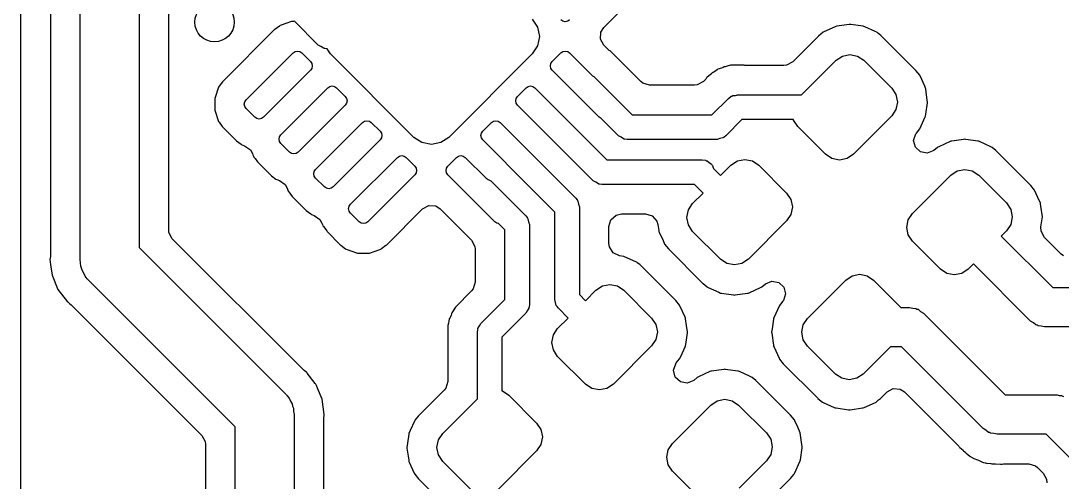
# Model space of a CAD drawing. Extents: x 4.14 to 7.68, y -5.31 to -1.77.
# Drawn here: x 4.7865 to 5.203, y -3.187 to -3.0025 of the extents above; entities that cross this region are included whole.
import ezdxf

# ---------------------------------------------------------------- set-up
doc = ezdxf.new("R2010")
doc.units = 0
doc.header["$MEASUREMENT"] = 0
doc.layers.add('BLACK', color=7, linetype='CONTINUOUS')

msp = doc.modelspace()

# ---------------------------------------------------------------- linework, layer by layer
at = {"layer": 'BLACK', "linetype": 'CONTINUOUS'}
for p, q in [((4.7865, -4.06269), (4.7865, -2.93152)), ((4.79836, -2.98638), (4.79836, -3.09613)), ((4.81019, -3.098), (4.81019, -2.98451)), ((4.83381, -2.9894), (4.83381, -3.09311)), ((5.01967, -3.00521), (5.03416, -2.99073)), ((4.84564, -3.08615), (4.84564, -2.99636)), ((4.89435, -3.00292), (4.89295, -3.0034)), ((4.89473, -3.00278), (4.89435, -3.00292)), ((4.89519, -3.00278), (4.89473, -3.00278)), ((4.89554, -3.00277), (4.89519, -3.00278)), ((4.89591, -3.00263), (4.89554, -3.00277)), ((4.90548, -3.0122), (4.89591, -3.00263)), ((4.99108, -3.00176), (4.99321, -3.00496)), ((5.00336, -3.00264), (5.00256, -3.00211)), ((5.0043, -3.00283), (5.00336, -3.00264)), ((5.00525, -3.00264), (5.0043, -3.00283)), ((5.00604, -3.00211), (5.00525, -3.00264)), ((4.88798, -3.00601), (4.86727, -3.02672)), ((4.88812, -3.0059), (4.88798, -3.00601)), ((4.88992, -3.00456), (4.88812, -3.0059)), ((4.89023, -3.00433), (4.88992, -3.00456)), ((4.88992, -3.00456), (4.88992, -3.00456)), ((4.89295, -3.0034), (4.89023, -3.00433)), ((4.99321, -3.00496), (4.99396, -3.00872)), ((5.01833, -3.00978), (5.01853, -3.00699)), ((5.01853, -3.00699), (5.01967, -3.00521)), ((5.10743, -3.00707), (5.10554, -3.00859)), ((5.10771, -3.00694), (5.10743, -3.00707)), ((5.11224, -3.00488), (5.10771, -3.00694)), ((5.10771, -3.00694), (5.10771, -3.00694)), ((5.11257, -3.00474), (5.11224, -3.00488)), ((5.11224, -3.00488), (5.11224, -3.00488)), ((5.11292, -3.00469), (5.11257, -3.00474)), ((5.1178, -3.00399), (5.11292, -3.00469)), ((5.11292, -3.00469), (5.11292, -3.00469)), ((5.11815, -3.00394), (5.1178, -3.00399)), ((5.1185, -3.00399), (5.11815, -3.00394)), ((5.12339, -3.00469), (5.1185, -3.00399)), ((5.12374, -3.00474), (5.12339, -3.00469)), ((5.12339, -3.00469), (5.12339, -3.00469)), ((5.12406, -3.00488), (5.12374, -3.00474)), ((5.12819, -3.00676), (5.12406, -3.00488)), ((5.12406, -3.00488), (5.12406, -3.00488)), ((5.12888, -3.00707), (5.12819, -3.00676)), ((5.12912, -3.00727), (5.12888, -3.00707)), ((5.13051, -3.00838), (5.12912, -3.00727)), ((5.12912, -3.00727), (5.12912, -3.00727)), ((4.99396, -3.00872), (4.99321, -3.01249)), ((5.01967, -3.01223), (5.01833, -3.00978)), ((5.10554, -3.00859), (5.09978, -3.01435)), ((5.13077, -3.00859), (5.13051, -3.00838)), ((5.14454, -3.02236), (5.13077, -3.00859)), ((4.87659, -3.03413), (4.89538, -3.01533)), ((4.89538, -3.01533), (4.89618, -3.0148)), ((4.89618, -3.0148), (4.89712, -3.01461)), ((4.89712, -3.01461), (4.89807, -3.0148)), ((4.89807, -3.0148), (4.89886, -3.01533)), ((4.89886, -3.01533), (4.90234, -3.01881)), ((4.90654, -3.01278), (4.90548, -3.0122)), ((4.90756, -3.01344), (4.90654, -3.01278)), ((4.90781, -3.01348), (4.90756, -3.01344)), ((4.90791, -3.01353), (4.90781, -3.01348)), ((4.90809, -3.01352), (4.90791, -3.01353)), ((4.90896, -3.01364), (4.90809, -3.01352)), ((4.90899, -3.01364), (4.90896, -3.01364)), ((4.91035, -3.01568), (4.90899, -3.01364)), ((4.94375, -3.04909), (4.91035, -3.01568)), ((4.99108, -3.01568), (4.95767, -3.04909)), ((4.99321, -3.01249), (4.99108, -3.01568)), ((4.99908, -3.01881), (5.00256, -3.01533)), ((5.00256, -3.01533), (5.00336, -3.0148)), ((5.00336, -3.0148), (5.0043, -3.01461)), ((5.0043, -3.01461), (5.00525, -3.0148)), ((5.00525, -3.0148), (5.00604, -3.01533)), ((5.00604, -3.01533), (5.01514, -3.02443)), ((5.02127, -3.01382), (5.01967, -3.01223)), ((5.02184, -3.01432), (5.02127, -3.01382)), ((5.02218, -3.01449), (5.02184, -3.01432)), ((5.03449, -3.0268), (5.02218, -3.01449)), ((5.09978, -3.01435), (5.09527, -3.01886)), ((4.90234, -3.01881), (4.90288, -3.01961)), ((4.90288, -3.01961), (4.90306, -3.02055)), ((4.99836, -3.02055), (4.99855, -3.01961)), ((4.99855, -3.01961), (4.99908, -3.01881)), ((5.09527, -3.01886), (5.09282, -3.0202)), ((5.09872, -3.03214), (5.11259, -3.01827)), ((5.11259, -3.01827), (5.11514, -3.01657)), ((5.11514, -3.01657), (5.11815, -3.01597)), ((5.11815, -3.01597), (5.12117, -3.01657)), ((5.12117, -3.01657), (5.12372, -3.01827)), ((5.12372, -3.01827), (5.13486, -3.02941)), ((4.90234, -3.02229), (4.88355, -3.04108)), ((4.90288, -3.0215), (4.90234, -3.02229)), ((4.90306, -3.02055), (4.90288, -3.0215)), ((4.99855, -3.0215), (4.99836, -3.02055)), ((4.99908, -3.02229), (4.99855, -3.0215)), ((5.01788, -3.04108), (4.99908, -3.02229)), ((5.06225, -3.0241), (5.06101, -3.02501)), ((5.06279, -3.02364), (5.06225, -3.0241)), ((5.06282, -3.02362), (5.06279, -3.02364)), ((5.0631, -3.02334), (5.06282, -3.02362)), ((5.06344, -3.02317), (5.0631, -3.02334)), ((5.06347, -3.02315), (5.06344, -3.02317)), ((5.06408, -3.02278), (5.06347, -3.02315)), ((5.06498, -3.02212), (5.06408, -3.02278)), ((5.0653, -3.02189), (5.06498, -3.02212)), ((5.06498, -3.02212), (5.06498, -3.02212)), ((5.06674, -3.02142), (5.0653, -3.02189)), ((5.06746, -3.02112), (5.06674, -3.02142)), ((5.06782, -3.02094), (5.06746, -3.02112)), ((5.06823, -3.02087), (5.06782, -3.02094)), ((5.06899, -3.02069), (5.06823, -3.02087)), ((5.07035, -3.02025), (5.06899, -3.02069)), ((5.07565, -3.02025), (5.07035, -3.02025)), ((5.07579, -3.02029), (5.07565, -3.02025)), ((5.07607, -3.02031), (5.07579, -3.02029)), ((5.09176, -3.02031), (5.07607, -3.02031)), ((5.09282, -3.0202), (5.09176, -3.02031)), ((5.14606, -3.02425), (5.14454, -3.02236)), ((4.86716, -3.02686), (4.86581, -3.02869)), ((4.86727, -3.02672), (4.86716, -3.02686)), ((4.86716, -3.02686), (4.86716, -3.02686)), ((5.01514, -3.02443), (5.01569, -3.02473)), ((5.01569, -3.02473), (5.03104, -3.04008)), ((5.03531, -3.02746), (5.03449, -3.0268)), ((5.03799, -3.02825), (5.03531, -3.02746)), ((5.05601, -3.02825), (5.03799, -3.02825)), ((5.05706, -3.02813), (5.05601, -3.02825)), ((5.05951, -3.0268), (5.05706, -3.02813)), ((5.05995, -3.02636), (5.05951, -3.0268)), ((5.06045, -3.02577), (5.05995, -3.02636)), ((5.06078, -3.02532), (5.06045, -3.02577)), ((5.06101, -3.02501), (5.06078, -3.02532)), ((5.06078, -3.02532), (5.06078, -3.02532)), ((5.14619, -3.02454), (5.14606, -3.02425)), ((5.14808, -3.02869), (5.14619, -3.02454)), ((5.14619, -3.02454), (5.14619, -3.02454)), ((4.86545, -3.02936), (4.86431, -3.03272)), ((4.86558, -3.029), (4.86545, -3.02936)), ((4.86545, -3.02936), (4.86545, -3.02936)), ((4.86581, -3.02869), (4.86558, -3.029)), ((4.86581, -3.02869), (4.86581, -3.02869)), ((4.89051, -3.04804), (4.9093, -3.02925)), ((4.9093, -3.02925), (4.9101, -3.02872)), ((4.9101, -3.02872), (4.91104, -3.02853)), ((4.91104, -3.02853), (4.91199, -3.02872)), ((4.91199, -3.02872), (4.91278, -3.02925)), ((4.91278, -3.02925), (4.91626, -3.03273)), ((4.98516, -3.03273), (4.98864, -3.02925)), ((4.98864, -3.02925), (4.98944, -3.02872)), ((4.98944, -3.02872), (4.99038, -3.02853)), ((4.99038, -3.02853), (4.99133, -3.02872)), ((4.99133, -3.02872), (4.99212, -3.02925)), ((4.99212, -3.02925), (5.01092, -3.04804)), ((5.071, -3.0326), (5.07128, -3.03239)), ((5.07128, -3.03239), (5.07233, -3.03231)), ((5.07233, -3.03231), (5.07293, -3.03218)), ((5.07293, -3.03218), (5.07307, -3.03214)), ((5.07307, -3.03214), (5.07312, -3.03214)), ((5.07312, -3.03214), (5.07336, -3.03209)), ((5.07336, -3.03209), (5.0735, -3.03214)), ((5.0735, -3.03214), (5.09872, -3.03214)), ((5.13486, -3.02941), (5.13656, -3.03196)), ((5.13656, -3.03196), (5.13716, -3.03498)), ((5.1484, -3.02939), (5.14808, -3.02869)), ((5.14845, -3.02974), (5.1484, -3.02939)), ((5.14911, -3.03439), (5.14845, -3.02974)), ((5.14845, -3.02974), (5.14845, -3.02974)), ((4.86431, -3.03272), (4.86404, -3.0335)), ((4.86404, -3.0335), (4.86404, -3.03826)), ((4.87587, -3.03587), (4.87606, -3.03492)), ((4.87606, -3.03681), (4.87587, -3.03587)), ((4.87606, -3.03492), (4.87659, -3.03413)), ((4.91626, -3.03621), (4.89747, -3.055)), ((4.91626, -3.03273), (4.9168, -3.03353)), ((4.9168, -3.03541), (4.91626, -3.03621)), ((4.9168, -3.03353), (4.91698, -3.03447)), ((4.91698, -3.03447), (4.9168, -3.03541)), ((4.98444, -3.03447), (4.98463, -3.03353)), ((4.98463, -3.03541), (4.98444, -3.03447)), ((4.98463, -3.03353), (4.98516, -3.03273)), ((4.98516, -3.03621), (4.98463, -3.03541)), ((5.00396, -3.055), (4.98516, -3.03621)), ((5.06296, -3.04008), (5.06952, -3.03352)), ((5.06952, -3.03352), (5.07065, -3.03268)), ((5.07065, -3.03268), (5.071, -3.0326)), ((5.13716, -3.03498), (5.13656, -3.03799)), ((5.1485, -3.03987), (5.14915, -3.03533)), ((5.1492, -3.03498), (5.14911, -3.03439)), ((5.14915, -3.03533), (5.1492, -3.03498)), ((4.86404, -3.03826), (4.86559, -3.04276)), ((4.87659, -3.03761), (4.87606, -3.03681)), ((4.88007, -3.04108), (4.87659, -3.03761)), ((5.03104, -3.04008), (5.06296, -3.04008)), ((5.13486, -3.04055), (5.11955, -3.05586)), ((5.13656, -3.03799), (5.13486, -3.04055)), ((5.14825, -3.04089), (5.1484, -3.04057)), ((5.1484, -3.04057), (5.1485, -3.03987)), ((4.86559, -3.04276), (4.86582, -3.04306)), ((4.86582, -3.04306), (4.86582, -3.04307)), ((4.86582, -3.04307), (4.86704, -3.0447)), ((4.86704, -3.0447), (4.86727, -3.04501)), ((4.88087, -3.04162), (4.88007, -3.04108)), ((4.88181, -3.04181), (4.88087, -3.04162)), ((4.88275, -3.04162), (4.88181, -3.04181)), ((4.88355, -3.04108), (4.88275, -3.04162)), ((4.90443, -3.06196), (4.92322, -3.04317)), ((4.92322, -3.04317), (4.92402, -3.04264)), ((4.92402, -3.04264), (4.92496, -3.04245)), ((4.92496, -3.04245), (4.92591, -3.04264)), ((4.92591, -3.04264), (4.9267, -3.04317)), ((4.9267, -3.04317), (4.93018, -3.04665)), ((4.97125, -3.04665), (4.97473, -3.04317)), ((4.97473, -3.04317), (4.97552, -3.04264)), ((4.97552, -3.04264), (4.97647, -3.04245)), ((4.97647, -3.04245), (4.97741, -3.04264)), ((4.97741, -3.04264), (4.97821, -3.04317)), ((4.97821, -3.04317), (4.997, -3.06196)), ((5.01863, -3.04159), (5.01788, -3.04108)), ((5.02552, -3.04848), (5.01863, -3.04159)), ((5.07497, -3.04199), (5.06848, -3.04848)), ((5.09553, -3.04199), (5.07497, -3.04199)), ((5.09557, -3.04217), (5.09553, -3.04199)), ((5.09727, -3.04472), (5.09557, -3.04217)), ((5.10841, -3.05586), (5.09727, -3.04472)), ((5.14606, -3.0457), (5.14659, -3.04455)), ((5.14659, -3.04455), (5.14825, -3.04089)), ((5.14825, -3.04089), (5.14825, -3.04089)), ((4.86727, -3.04501), (4.87267, -3.05041)), ((4.88979, -3.04978), (4.88998, -3.04884)), ((4.88998, -3.04884), (4.89051, -3.04804)), ((4.93018, -3.04665), (4.93072, -3.04745)), ((4.93072, -3.04745), (4.9309, -3.04839)), ((4.9309, -3.04839), (4.93072, -3.04933)), ((4.94695, -3.05122), (4.94375, -3.04909)), ((4.95767, -3.04909), (4.95448, -3.05122)), ((4.97052, -3.04839), (4.97071, -3.04745)), ((4.97071, -3.04933), (4.97052, -3.04839)), ((4.97071, -3.04745), (4.97125, -3.04665)), ((5.01092, -3.04804), (5.01092, -3.04804)), ((5.01092, -3.04804), (5.02095, -3.05808)), ((5.02658, -3.04906), (5.02552, -3.04848)), ((5.0276, -3.04972), (5.02658, -3.04906)), ((5.06778, -3.049), (5.06766, -3.04914)), ((5.06848, -3.04848), (5.06778, -3.049)), ((5.14362, -3.0503), (5.14451, -3.04765)), ((5.14451, -3.04765), (5.14472, -3.04738)), ((5.14472, -3.04738), (5.14606, -3.0457)), ((4.87267, -3.05041), (4.87281, -3.05052)), ((4.87281, -3.05052), (4.87281, -3.05052)), ((4.87281, -3.05052), (4.87463, -3.05187)), ((4.87463, -3.05187), (4.87463, -3.05187)), ((4.87463, -3.05187), (4.87494, -3.0521)), ((4.87494, -3.0521), (4.87531, -3.05223)), ((4.87531, -3.05223), (4.87531, -3.05223)), ((4.87531, -3.05223), (4.87603, -3.05247)), ((4.87603, -3.05247), (4.87832, -3.05409)), ((4.88998, -3.05073), (4.88979, -3.04978)), ((4.89051, -3.05152), (4.88998, -3.05073)), ((4.89399, -3.055), (4.89051, -3.05152)), ((4.93018, -3.05013), (4.91139, -3.06892)), ((4.93072, -3.04933), (4.93018, -3.05013)), ((4.95071, -3.05197), (4.94695, -3.05122)), ((4.95448, -3.05122), (4.95071, -3.05197)), ((4.97125, -3.05013), (4.97071, -3.04933)), ((4.99004, -3.06892), (4.97125, -3.05013)), ((5.02785, -3.04976), (5.0276, -3.04972)), ((5.02795, -3.04981), (5.02785, -3.04976)), ((5.02813, -3.0498), (5.02795, -3.04981)), ((5.029, -3.04992), (5.02813, -3.0498)), ((5.065, -3.04992), (5.029, -3.04992)), ((5.06616, -3.04958), (5.065, -3.04992)), ((5.06735, -3.04932), (5.06616, -3.04958)), ((5.06755, -3.04917), (5.06735, -3.04932)), ((5.06766, -3.04914), (5.06755, -3.04917)), ((5.14431, -3.05301), (5.14362, -3.0503)), ((5.14636, -3.05492), (5.14431, -3.05301)), ((5.15312, -3.0532), (5.15169, -3.05435)), ((5.15336, -3.05301), (5.15312, -3.0532)), ((5.15365, -3.05288), (5.15336, -3.05301)), ((5.15818, -3.05082), (5.15365, -3.05288)), ((5.15365, -3.05288), (5.15365, -3.05288)), ((5.1585, -3.05067), (5.15818, -3.05082)), ((5.15818, -3.05082), (5.15818, -3.05082)), ((5.15885, -3.05062), (5.1585, -3.05067)), ((5.16362, -3.04994), (5.15885, -3.05062)), ((5.15885, -3.05062), (5.15885, -3.05062)), ((5.16409, -3.04987), (5.16362, -3.04994)), ((5.16456, -3.04994), (5.16409, -3.04987)), ((5.16933, -3.05062), (5.16456, -3.04994)), ((5.16968, -3.05067), (5.16933, -3.05062)), ((5.16933, -3.05062), (5.16933, -3.05062)), ((5.17, -3.05082), (5.16968, -3.05067)), ((5.17453, -3.05288), (5.17, -3.05082)), ((5.17, -3.05082), (5.17, -3.05082)), ((5.17481, -3.05301), (5.17453, -3.05288)), ((5.17506, -3.0532), (5.17481, -3.05301)), ((5.17649, -3.05435), (5.17506, -3.0532)), ((5.17506, -3.0532), (5.17506, -3.0532)), ((4.87832, -3.05409), (4.87912, -3.05556)), ((4.87912, -3.05556), (4.87931, -3.0561)), ((4.87931, -3.0561), (4.87951, -3.05668)), ((4.87951, -3.05668), (4.87974, -3.05698)), ((4.87974, -3.05698), (4.87974, -3.05698)), ((4.87974, -3.05698), (4.88019, -3.0576)), ((4.89479, -3.05554), (4.89399, -3.055)), ((4.89573, -3.05573), (4.89479, -3.05554)), ((4.89667, -3.05554), (4.89573, -3.05573)), ((4.89747, -3.055), (4.89667, -3.05554)), ((4.91835, -3.07588), (4.93714, -3.05709)), ((4.93714, -3.05709), (4.93794, -3.05656)), ((4.93794, -3.05656), (4.93888, -3.05637)), ((4.93888, -3.05637), (4.93982, -3.05656)), ((4.93982, -3.05656), (4.94062, -3.05709)), ((4.94062, -3.05709), (4.9441, -3.06057)), ((4.95733, -3.06057), (4.96081, -3.05709)), ((4.96081, -3.05709), (4.9616, -3.05656)), ((4.9616, -3.05656), (4.96255, -3.05637)), ((4.96255, -3.05637), (4.96349, -3.05656)), ((4.96349, -3.05656), (4.96429, -3.05709)), ((4.96429, -3.05709), (4.97258, -3.06539)), ((5.01543, -3.06648), (5.00396, -3.055)), ((5.00396, -3.055), (5.00396, -3.055)), ((5.11096, -3.05756), (5.10841, -3.05586)), ((5.11955, -3.05586), (5.11699, -3.05756)), ((5.14911, -3.05542), (5.14636, -3.05492)), ((5.15169, -3.05435), (5.14911, -3.05542)), ((5.1767, -3.05452), (5.17649, -3.05435)), ((5.19048, -3.0683), (5.1767, -3.05452)), ((4.88019, -3.0576), (4.88119, -3.05893)), ((4.88119, -3.05893), (4.88658, -3.06433)), ((4.9441, -3.06057), (4.94464, -3.06137)), ((4.94464, -3.06137), (4.94482, -3.06231)), ((4.95661, -3.06231), (4.95679, -3.06137)), ((4.95679, -3.06137), (4.95733, -3.06057)), ((5.02095, -3.05808), (5.059, -3.05808)), ((5.059, -3.05808), (5.0604, -3.05828)), ((5.0604, -3.05828), (5.0607, -3.05847)), ((5.0607, -3.05847), (5.06105, -3.05853)), ((5.06105, -3.05853), (5.06184, -3.05921)), ((5.06184, -3.05921), (5.06273, -3.05978)), ((5.06273, -3.05978), (5.06287, -3.06011)), ((5.06287, -3.06011), (5.06314, -3.06034)), ((5.06314, -3.06034), (5.06344, -3.06135)), ((5.06344, -3.06135), (5.06354, -3.06158)), ((5.06354, -3.06158), (5.06638, -3.06442)), ((5.06638, -3.06442), (5.07055, -3.06024)), ((5.07055, -3.06024), (5.07311, -3.05853)), ((5.07311, -3.05853), (5.07612, -3.05794)), ((5.07612, -3.05794), (5.07913, -3.05853)), ((5.07913, -3.05853), (5.08169, -3.06024)), ((5.08169, -3.06024), (5.09282, -3.07138)), ((5.11398, -3.05816), (5.11096, -3.05756)), ((5.11699, -3.05756), (5.11398, -3.05816)), ((4.88658, -3.06433), (4.88673, -3.06444)), ((4.88673, -3.06444), (4.88673, -3.06444)), ((4.88673, -3.06444), (4.88855, -3.06579)), ((4.90371, -3.0637), (4.9039, -3.06276)), ((4.9039, -3.06465), (4.90371, -3.0637)), ((4.9039, -3.06276), (4.90443, -3.06196)), ((4.90443, -3.06544), (4.9039, -3.06465)), ((4.90791, -3.06892), (4.90443, -3.06544)), ((4.9441, -3.06405), (4.92531, -3.08284)), ((4.94464, -3.06325), (4.9441, -3.06405)), ((4.94482, -3.06231), (4.94464, -3.06325)), ((4.95679, -3.06325), (4.95661, -3.06231)), ((4.95733, -3.06405), (4.95679, -3.06325)), ((4.97612, -3.08284), (4.95733, -3.06405)), ((4.97258, -3.06539), (4.97338, -3.06591)), ((4.997, -3.06196), (4.997, -3.06196)), ((4.997, -3.06196), (5.00848, -3.07345)), ((5.14321, -3.07952), (5.15852, -3.06421)), ((5.15852, -3.06421), (5.16107, -3.0625)), ((5.16107, -3.0625), (5.16409, -3.0619)), ((5.16409, -3.0619), (5.1671, -3.0625)), ((5.1671, -3.0625), (5.16966, -3.06421)), ((5.16966, -3.06421), (5.18079, -3.07534)), ((4.88855, -3.06579), (4.88886, -3.06602)), ((4.88886, -3.06602), (4.88995, -3.06639)), ((4.88995, -3.06639), (4.89224, -3.06801)), ((4.89224, -3.06801), (4.89304, -3.06948)), ((4.89304, -3.06948), (4.8933, -3.07023)), ((4.90871, -3.06946), (4.90791, -3.06892)), ((4.90965, -3.06964), (4.90871, -3.06946)), ((4.91059, -3.06946), (4.90965, -3.06964)), ((4.91139, -3.06892), (4.91059, -3.06946)), ((4.97338, -3.06591), (4.97445, -3.06649)), ((4.97445, -3.06649), (4.98848, -3.08052)), ((5.00008, -3.07897), (4.99004, -3.06892)), ((4.99004, -3.06892), (4.99004, -3.06892)), ((5.0165, -3.06706), (5.01543, -3.06648)), ((5.01751, -3.06772), (5.0165, -3.06706)), ((5.01777, -3.06776), (5.01751, -3.06772)), ((5.01786, -3.06781), (5.01777, -3.06776)), ((5.01804, -3.0678), (5.01786, -3.06781)), ((5.01891, -3.06792), (5.01804, -3.0678)), ((5.05596, -3.06792), (5.01891, -3.06792)), ((5.05942, -3.07138), (5.05596, -3.06792)), ((5.19199, -3.07019), (5.19048, -3.0683)), ((4.8933, -3.07023), (4.8933, -3.07023)), ((4.8933, -3.07023), (4.89343, -3.0706)), ((4.89343, -3.0706), (4.89366, -3.0709)), ((4.89366, -3.0709), (4.89366, -3.0709)), ((4.89366, -3.0709), (4.895, -3.07271)), ((4.895, -3.07271), (4.89511, -3.07285)), ((4.89511, -3.07285), (4.9005, -3.07825)), ((5.00848, -3.07345), (5.009, -3.07415)), ((5.05524, -3.07555), (5.05942, -3.07138)), ((5.09282, -3.07138), (5.09453, -3.07393)), ((5.09453, -3.07393), (5.09513, -3.07695)), ((5.19212, -3.07047), (5.19199, -3.07019)), ((5.19389, -3.07436), (5.19212, -3.07047)), ((5.19212, -3.07047), (5.19212, -3.07047)), ((4.9005, -3.07825), (4.90065, -3.07836)), ((4.91763, -3.07762), (4.91782, -3.07668)), ((4.91782, -3.07857), (4.91763, -3.07762)), ((4.91782, -3.07668), (4.91835, -3.07588)), ((4.93272, -3.09217), (4.94721, -3.07768)), ((4.94721, -3.07768), (4.94966, -3.07634)), ((4.94966, -3.07634), (4.95245, -3.07654)), ((4.95245, -3.07654), (4.95422, -3.07768)), ((4.95422, -3.07768), (4.9668, -3.09025)), ((5.009, -3.07415), (5.00914, -3.07427)), ((5.00914, -3.07427), (5.00917, -3.07438)), ((5.00917, -3.07438), (5.00932, -3.07458)), ((5.00932, -3.07458), (5.00958, -3.07576)), ((5.00958, -3.07576), (5.00992, -3.07693)), ((5.00992, -3.07693), (5.00992, -3.11196)), ((5.05294, -3.08112), (5.05353, -3.07811)), ((5.05353, -3.07811), (5.05524, -3.07555)), ((5.09513, -3.07695), (5.09453, -3.07996)), ((5.18079, -3.07534), (5.1825, -3.0779)), ((5.1825, -3.0779), (5.1831, -3.08091)), ((5.19433, -3.07532), (5.19389, -3.07436)), ((5.19438, -3.07567), (5.19433, -3.07532)), ((5.19451, -3.0766), (5.19438, -3.07567)), ((5.19438, -3.07567), (5.19438, -3.07567)), ((5.19513, -3.08091), (5.19451, -3.0766)), ((4.90065, -3.07836), (4.90065, -3.07836)), ((4.90065, -3.07836), (4.90247, -3.07971)), ((4.90247, -3.07971), (4.90247, -3.07971)), ((4.90247, -3.07971), (4.90278, -3.07994)), ((4.90278, -3.07994), (4.90315, -3.08007)), ((4.90315, -3.08007), (4.90315, -3.08007)), ((4.90315, -3.08007), (4.90387, -3.08031)), ((4.90387, -3.08031), (4.90616, -3.08193)), ((4.90616, -3.08193), (4.90696, -3.0834)), ((4.91835, -3.07936), (4.91782, -3.07857)), ((4.92183, -3.08284), (4.91835, -3.07936)), ((4.98848, -3.08052), (4.989, -3.08122)), ((4.989, -3.08122), (4.98914, -3.08134)), ((4.98914, -3.08134), (4.98917, -3.08145)), ((4.98917, -3.08145), (4.98932, -3.08165)), ((4.98932, -3.08165), (4.98958, -3.08284)), ((5.00008, -3.114), (5.00008, -3.07897)), ((5.02175, -3.08471), (5.02254, -3.08203)), ((5.02254, -3.08203), (5.02465, -3.0802)), ((5.02465, -3.0802), (5.02671, -3.07975)), ((5.02671, -3.07975), (5.03641, -3.07975)), ((5.03641, -3.07975), (5.03909, -3.08054)), ((5.03909, -3.08054), (5.04092, -3.08265)), ((5.05353, -3.08413), (5.05294, -3.08112)), ((5.09453, -3.07996), (5.09282, -3.08251)), ((5.1409, -3.08509), (5.1415, -3.08207)), ((5.1415, -3.08207), (5.14321, -3.07952)), ((5.1831, -3.08091), (5.1825, -3.08393)), ((5.19456, -3.08489), (5.19513, -3.08091)), ((4.84576, -3.08721), (4.84564, -3.08615)), ((4.90696, -3.0834), (4.90717, -3.08401)), ((4.90717, -3.08401), (4.90735, -3.08451)), ((4.90735, -3.08451), (4.90758, -3.08482)), ((4.90758, -3.08482), (4.90758, -3.08482)), ((4.90758, -3.08482), (4.90885, -3.08653)), ((4.90885, -3.08653), (4.90903, -3.08677)), ((4.92263, -3.08338), (4.92183, -3.08284)), ((4.92357, -3.08356), (4.92263, -3.08338)), ((4.92451, -3.08338), (4.92357, -3.08356)), ((4.92531, -3.08284), (4.92451, -3.08338)), ((4.97692, -3.08338), (4.97612, -3.08284)), ((4.97754, -3.0835), (4.97692, -3.08338)), ((4.98008, -3.08604), (4.97754, -3.0835)), ((4.98008, -3.11396), (4.98008, -3.08604)), ((4.98958, -3.08284), (4.98992, -3.084)), ((4.98992, -3.084), (4.98992, -3.116)), ((5.02175, -3.09155), (5.02175, -3.08471)), ((5.04092, -3.08265), (5.04132, -3.08401)), ((5.04132, -3.08401), (5.04165, -3.08635)), ((5.04165, -3.08635), (5.0417, -3.08671)), ((5.05524, -3.08669), (5.05353, -3.08413)), ((5.09282, -3.08251), (5.07751, -3.09782)), ((5.1415, -3.0881), (5.1409, -3.08509)), ((5.18079, -3.08648), (5.1787, -3.08857)), ((5.1825, -3.08393), (5.18079, -3.08648)), ((5.19462, -3.08664), (5.19456, -3.08489)), ((4.84709, -3.08966), (4.84576, -3.08721)), ((4.89939, -3.14196), (4.84709, -3.08966)), ((4.90903, -3.08677), (4.91442, -3.09217)), ((4.9668, -3.09025), (4.96813, -3.09271)), ((5.0417, -3.08671), (5.04185, -3.08703)), ((5.04185, -3.08703), (5.04185, -3.08703)), ((5.04185, -3.08703), (5.04338, -3.0904)), ((5.04338, -3.0904), (5.04404, -3.09185)), ((5.06638, -3.09782), (5.05524, -3.08669)), ((5.14321, -3.09066), (5.1415, -3.0881)), ((5.15434, -3.10179), (5.14321, -3.09066)), ((5.1787, -3.08857), (5.19926, -3.10913)), ((5.19596, -3.0891), (5.19462, -3.08664)), ((5.20271, -3.09584), (5.19596, -3.0891)), ((4.83381, -3.09311), (4.89235, -3.15165)), ((4.91442, -3.09217), (4.91457, -3.09227)), ((4.91457, -3.09227), (4.91457, -3.09227)), ((4.91457, -3.09227), (4.91639, -3.09363)), ((4.91639, -3.09363), (4.91639, -3.09363)), ((4.91639, -3.09363), (4.9167, -3.09386)), ((4.9167, -3.09386), (4.91707, -3.09398)), ((4.91707, -3.09398), (4.91707, -3.09399)), ((4.91707, -3.09399), (4.92082, -3.09527)), ((4.92596, -3.09539), (4.93046, -3.09385)), ((4.93046, -3.09385), (4.93077, -3.09362)), ((4.93077, -3.09362), (4.93257, -3.09227)), ((4.93077, -3.09362), (4.93077, -3.09362)), ((4.93257, -3.09227), (4.93272, -3.09217)), ((4.93257, -3.09227), (4.93257, -3.09227)), ((4.96813, -3.09271), (4.96825, -3.09376)), ((4.96825, -3.09376), (4.96825, -3.10701)), ((5.02195, -3.09295), (5.02175, -3.09155)), ((5.02347, -3.0953), (5.02195, -3.09295)), ((5.04404, -3.09185), (5.04556, -3.09374)), ((5.04556, -3.09374), (5.05933, -3.10751)), ((4.79832, -3.09677), (4.79815, -3.098)), ((4.79815, -3.098), (4.79853, -3.10089)), ((4.79836, -3.09613), (4.79832, -3.09677)), ((4.81043, -3.09929), (4.81019, -3.098)), ((4.92082, -3.09527), (4.92082, -3.09527)), ((4.92082, -3.09527), (4.9212, -3.0954)), ((4.9212, -3.0954), (4.92162, -3.0954)), ((4.92162, -3.0954), (4.92357, -3.0954)), ((4.92357, -3.0954), (4.92596, -3.09539)), ((5.02601, -3.09646), (5.02347, -3.0953)), ((5.02771, -3.0967), (5.02601, -3.09646)), ((5.02803, -3.09685), (5.02771, -3.0967)), ((5.03256, -3.09891), (5.02803, -3.09685)), ((5.02803, -3.09685), (5.02803, -3.09685)), ((5.03285, -3.09904), (5.03256, -3.09891)), ((5.03309, -3.09923), (5.03285, -3.09904)), ((5.06893, -3.09953), (5.06638, -3.09782)), ((5.07751, -3.09782), (5.07496, -3.09953)), ((5.20353, -3.09651), (5.20271, -3.09584)), ((4.79853, -3.10089), (4.79897, -3.10417)), ((4.81048, -3.1006), (4.81043, -3.09929)), ((4.81082, -3.1014), (4.81048, -3.1006)), ((4.81098, -3.10225), (4.81082, -3.1014)), ((4.81167, -3.10337), (4.81098, -3.10225)), ((5.03407, -3.10002), (5.03309, -3.09923)), ((5.03309, -3.09923), (5.03309, -3.09923)), ((5.03474, -3.10056), (5.03407, -3.10002)), ((5.04851, -3.11433), (5.03474, -3.10056)), ((5.07195, -3.10013), (5.06893, -3.09953)), ((5.07496, -3.09953), (5.07195, -3.10013)), ((5.1569, -3.1035), (5.15434, -3.10179)), ((5.16548, -3.10179), (5.16293, -3.1035)), ((5.16757, -3.0997), (5.16548, -3.10179)), ((5.19043, -3.12257), (5.16757, -3.0997)), ((4.79897, -3.10417), (4.80135, -3.10992)), ((4.81219, -3.10457), (4.81167, -3.10337)), ((4.81309, -3.10567), (4.81219, -3.10457)), ((4.81325, -3.10593), (4.81309, -3.10567)), ((4.8134, -3.10604), (4.81325, -3.10593)), ((4.81365, -3.10635), (4.8134, -3.10604)), ((4.87219, -3.16489), (4.81365, -3.10635)), ((4.96825, -3.10701), (4.96746, -3.10969)), ((5.08434, -3.10768), (5.08693, -3.10662)), ((5.08693, -3.10662), (5.08968, -3.10712)), ((5.08968, -3.10712), (5.09172, -3.10902)), ((5.10118, -3.12149), (5.11649, -3.10618)), ((5.11649, -3.10618), (5.11904, -3.10447)), ((5.11904, -3.10447), (5.12205, -3.10387)), ((5.12205, -3.10387), (5.12507, -3.10447)), ((5.12507, -3.10447), (5.12762, -3.10618)), ((5.12762, -3.10618), (5.13854, -3.11709)), ((5.15991, -3.1041), (5.1569, -3.1035)), ((5.16293, -3.1035), (5.15991, -3.1041)), ((4.80135, -3.10992), (4.80514, -3.11486)), ((4.9668, -3.11051), (4.96031, -3.117)), ((4.96746, -3.10969), (4.9668, -3.11051)), ((5.01238, -3.11442), (5.01655, -3.11024)), ((5.01655, -3.11024), (5.01911, -3.10853)), ((5.01911, -3.10853), (5.02212, -3.10794)), ((5.02212, -3.10794), (5.02513, -3.10853)), ((5.02513, -3.10853), (5.02769, -3.11024)), ((5.02769, -3.11024), (5.03882, -3.12138)), ((5.05933, -3.10751), (5.05944, -3.10759)), ((5.05944, -3.10759), (5.05944, -3.10759)), ((5.05944, -3.10759), (5.06098, -3.10883)), ((5.06098, -3.10883), (5.06122, -3.10903)), ((5.06122, -3.10903), (5.0615, -3.10916)), ((5.0615, -3.10916), (5.0615, -3.10916)), ((5.0615, -3.10916), (5.06571, -3.11107)), ((5.06571, -3.11107), (5.06636, -3.11136)), ((5.06636, -3.11136), (5.06671, -3.11141)), ((5.06671, -3.11141), (5.06671, -3.11141)), ((5.06671, -3.11141), (5.0716, -3.11211)), ((5.07229, -3.11211), (5.07718, -3.11141)), ((5.07718, -3.11141), (5.07753, -3.11136)), ((5.07718, -3.11141), (5.07718, -3.11141)), ((5.07753, -3.11136), (5.07808, -3.11111)), ((5.07808, -3.11111), (5.08239, -3.10916)), ((5.08239, -3.10916), (5.08267, -3.10903)), ((5.08239, -3.10916), (5.08239, -3.10916)), ((5.08267, -3.10903), (5.08291, -3.10883)), ((5.08291, -3.10883), (5.08434, -3.10768)), ((5.09172, -3.10902), (5.09241, -3.11173)), ((5.19926, -3.10913), (5.23508, -3.10913)), ((4.80514, -3.11486), (4.8054, -3.11506)), ((4.8054, -3.11506), (4.80612, -3.11562)), ((4.80612, -3.11562), (4.80661, -3.11604)), ((4.97055, -3.12349), (4.98008, -3.11396)), ((5.00042, -3.11516), (5.00008, -3.114)), ((5.00068, -3.11635), (5.00042, -3.11516)), ((5.00992, -3.11196), (5.01238, -3.11442)), ((5.05003, -3.11622), (5.04851, -3.11433)), ((5.0716, -3.11211), (5.07195, -3.11216)), ((5.07195, -3.11216), (5.07229, -3.11211)), ((5.09132, -3.11466), (5.08997, -3.11633)), ((5.09152, -3.11438), (5.09132, -3.11466)), ((5.09241, -3.11173), (5.09152, -3.11438)), ((4.80661, -3.11604), (4.85891, -3.16834)), ((4.9588, -3.11964), (4.95863, -3.12017)), ((4.95892, -3.11927), (4.9588, -3.11964)), ((4.9588, -3.11964), (4.9588, -3.11964)), ((4.95948, -3.1185), (4.95892, -3.11927)), ((4.95988, -3.11784), (4.95948, -3.1185)), ((4.96031, -3.117), (4.95988, -3.11784)), ((4.98848, -3.11948), (4.97895, -3.12901)), ((4.98906, -3.11842), (4.98848, -3.11948)), ((4.98972, -3.1174), (4.98906, -3.11842)), ((4.98976, -3.11715), (4.98972, -3.1174)), ((4.98981, -3.11705), (4.98976, -3.11715)), ((4.98992, -3.116), (4.9898, -3.11687)), ((4.9898, -3.11687), (4.98981, -3.11705)), ((5.00083, -3.11655), (5.00068, -3.11635)), ((5.00086, -3.11666), (5.00083, -3.11655)), ((5.001, -3.11678), (5.00086, -3.11666)), ((5.00152, -3.11748), (5.001, -3.11678)), ((5.00542, -3.12138), (5.00152, -3.11748)), ((5.05016, -3.1165), (5.05003, -3.11622)), ((5.05219, -3.12099), (5.05016, -3.1165)), ((5.05016, -3.1165), (5.05016, -3.1165)), ((5.08984, -3.11661), (5.08783, -3.12104)), ((5.08997, -3.11633), (5.08984, -3.11661)), ((5.08984, -3.11661), (5.08984, -3.11661)), ((5.13854, -3.11709), (5.14198, -3.11709)), ((5.14198, -3.11709), (5.14326, -3.11739)), ((5.14326, -3.11739), (5.14457, -3.11754)), ((5.14457, -3.11754), (5.14495, -3.11778)), ((5.14495, -3.11778), (5.14539, -3.11788)), ((5.14539, -3.11788), (5.14642, -3.1187)), ((5.14642, -3.1187), (5.14753, -3.1194)), ((5.14753, -3.1194), (5.18026, -3.15213)), ((4.95757, -3.12342), (4.95728, -3.12431)), ((4.95775, -3.12266), (4.95757, -3.12342)), ((4.9579, -3.12173), (4.95775, -3.12266)), ((4.9582, -3.12115), (4.9579, -3.12173)), ((4.95833, -3.12088), (4.9582, -3.12115)), ((4.95863, -3.12017), (4.95833, -3.12088)), ((4.96997, -3.12455), (4.97055, -3.12349)), ((5.00124, -3.12555), (5.00542, -3.12138)), ((5.03882, -3.12138), (5.04053, -3.12393)), ((5.04053, -3.12393), (5.04113, -3.12695)), ((5.05236, -3.12136), (5.05219, -3.12099)), ((5.05241, -3.12171), (5.05236, -3.12136)), ((5.05279, -3.12431), (5.05241, -3.12171)), ((5.05241, -3.12171), (5.05241, -3.12171)), ((5.08759, -3.12182), (5.08703, -3.12571)), ((5.08764, -3.12147), (5.08759, -3.12182)), ((5.08759, -3.12182), (5.08759, -3.12182)), ((5.08783, -3.12104), (5.08764, -3.12147)), ((5.09887, -3.12705), (5.09947, -3.12404)), ((5.09947, -3.12404), (5.10118, -3.12149)), ((5.19155, -3.12327), (5.19043, -3.12257)), ((5.19257, -3.12409), (5.19155, -3.12327)), ((5.19301, -3.12419), (5.19257, -3.12409)), ((4.95728, -3.12431), (4.95728, -3.14673)), ((4.96911, -3.12697), (4.96924, -3.1261)), ((4.96911, -3.15368), (4.96911, -3.12697)), ((4.96922, -3.12592), (4.96928, -3.12582)), ((4.96924, -3.1261), (4.96922, -3.12592)), ((4.96928, -3.12582), (4.96931, -3.12557)), ((4.96931, -3.12557), (4.96997, -3.12455)), ((4.99894, -3.13112), (4.99953, -3.12811)), ((4.99953, -3.12811), (5.00124, -3.12555)), ((5.04113, -3.12695), (5.04053, -3.12996)), ((5.05245, -3.13194), (5.05311, -3.12729)), ((5.05316, -3.12695), (5.05279, -3.12431)), ((5.05311, -3.12729), (5.05316, -3.12695)), ((5.08703, -3.12571), (5.08684, -3.12705)), ((5.08684, -3.12705), (5.08689, -3.1274)), ((5.08689, -3.1274), (5.08758, -3.13225)), ((5.09947, -3.13007), (5.09887, -3.12705)), ((5.1934, -3.12443), (5.19301, -3.12419)), ((5.1947, -3.12458), (5.1934, -3.12443)), ((5.19599, -3.12487), (5.1947, -3.12458)), ((5.2318, -3.12487), (5.19599, -3.12487)), ((4.97895, -3.12901), (4.97895, -3.1505)), ((4.99953, -3.13413), (4.99894, -3.13112)), ((5.04053, -3.12996), (5.03882, -3.13251)), ((5.05236, -3.13253), (5.05245, -3.13194)), ((5.08758, -3.13225), (5.08764, -3.13264)), ((5.10118, -3.13262), (5.09947, -3.13007)), ((5.00124, -3.13669), (4.99953, -3.13413)), ((5.03882, -3.13251), (5.02351, -3.14782)), ((5.05047, -3.1367), (5.05222, -3.13285)), ((5.05222, -3.13285), (5.05236, -3.13253)), ((5.05222, -3.13285), (5.05222, -3.13285)), ((5.08764, -3.13264), (5.08778, -3.13296)), ((5.08778, -3.13296), (5.08778, -3.13296)), ((5.08778, -3.13296), (5.0898, -3.13741)), ((5.11231, -3.14376), (5.10118, -3.13262)), ((5.13436, -3.13284), (5.12345, -3.14376)), ((5.13871, -3.13284), (5.13436, -3.13284)), ((5.17143, -3.16557), (5.13871, -3.13284)), ((5.01238, -3.14782), (5.00124, -3.13669)), ((5.04759, -3.14227), (5.04848, -3.13962)), ((5.04848, -3.13962), (5.04868, -3.13934)), ((5.04868, -3.13934), (5.05003, -3.13767)), ((5.05003, -3.13767), (5.05047, -3.1367)), ((5.0898, -3.13741), (5.08997, -3.13778)), ((5.08997, -3.13778), (5.09149, -3.13967)), ((5.09149, -3.13967), (5.10526, -3.15344)), ((4.89988, -3.14238), (4.89939, -3.14196)), ((4.90086, -3.14314), (4.89988, -3.14238)), ((4.90106, -3.1434), (4.90086, -3.14314)), ((4.90427, -3.14758), (4.90106, -3.1434)), ((4.90106, -3.1434), (4.90106, -3.1434)), ((5.04828, -3.14498), (5.04759, -3.14227)), ((5.05761, -3.14484), (5.05733, -3.14497)), ((5.06215, -3.14278), (5.05761, -3.14484)), ((5.05761, -3.14484), (5.05761, -3.14484)), ((5.06247, -3.14264), (5.06215, -3.14278)), ((5.06215, -3.14278), (5.06215, -3.14278)), ((5.06282, -3.14259), (5.06247, -3.14264)), ((5.06771, -3.14189), (5.06282, -3.14259)), ((5.06282, -3.14259), (5.06282, -3.14259)), ((5.06805, -3.14184), (5.06771, -3.14189)), ((5.0684, -3.14189), (5.06805, -3.14184)), ((5.07329, -3.14259), (5.0684, -3.14189)), ((5.07364, -3.14264), (5.07329, -3.14259)), ((5.07329, -3.14259), (5.07329, -3.14259)), ((5.07396, -3.14278), (5.07364, -3.14264)), ((5.07798, -3.14461), (5.07396, -3.14278)), ((5.07396, -3.14278), (5.07396, -3.14278)), ((5.07878, -3.14497), (5.07798, -3.14461)), ((5.11487, -3.14547), (5.11231, -3.14376)), ((5.12345, -3.14376), (5.12089, -3.14547)), ((4.90445, -3.14782), (4.90427, -3.14758)), ((4.90427, -3.14758), (4.90427, -3.14758)), ((4.90465, -3.14808), (4.90445, -3.14782)), ((4.90478, -3.14838), (4.90465, -3.14808)), ((4.9052, -3.1494), (4.90478, -3.14838)), ((4.90478, -3.14838), (4.90478, -3.14838)), ((4.95728, -3.14673), (4.95649, -3.14941)), ((5.01493, -3.14953), (5.01238, -3.14782)), ((5.02351, -3.14782), (5.02096, -3.14953)), ((5.05032, -3.14688), (5.04828, -3.14498)), ((5.05307, -3.14738), (5.05032, -3.14688)), ((5.05566, -3.14632), (5.05307, -3.14738)), ((5.05709, -3.14517), (5.05566, -3.14632)), ((5.05733, -3.14497), (5.05709, -3.14517)), ((5.07902, -3.14517), (5.07878, -3.14497)), ((5.08048, -3.14634), (5.07902, -3.14517)), ((5.07902, -3.14517), (5.07902, -3.14517)), ((5.08067, -3.14649), (5.08048, -3.14634)), ((5.09444, -3.16026), (5.08067, -3.14649)), ((5.11788, -3.14606), (5.11487, -3.14547)), ((5.12089, -3.14547), (5.11788, -3.14606)), ((4.89235, -3.15165), (4.8926, -3.15196)), ((4.8926, -3.15196), (4.89275, -3.15207)), ((4.89275, -3.15207), (4.89291, -3.15233)), ((4.89291, -3.15233), (4.89381, -3.15343)), ((4.90703, -3.15383), (4.9052, -3.1494)), ((4.95583, -3.15024), (4.95068, -3.15539)), ((4.95649, -3.14941), (4.95583, -3.15024)), ((4.97895, -3.1505), (4.97913, -3.15053)), ((4.97913, -3.15053), (4.98169, -3.15224)), ((4.98169, -3.15224), (4.99282, -3.16338)), ((5.01795, -3.15013), (5.01493, -3.14953)), ((5.02096, -3.14953), (5.01795, -3.15013)), ((5.13049, -3.15344), (5.13303, -3.15091)), ((5.13303, -3.15091), (5.13548, -3.14957)), ((5.13548, -3.14957), (5.13827, -3.14977)), ((5.13827, -3.14977), (5.14004, -3.15091)), ((5.14004, -3.15091), (5.16111, -3.17198)), ((5.18026, -3.15213), (5.20101, -3.15213)), ((5.20101, -3.15213), (5.20187, -3.15232)), ((5.20187, -3.15232), (5.20276, -3.15232)), ((5.20276, -3.15232), (5.20356, -3.15271)), ((4.89381, -3.15343), (4.89433, -3.15463)), ((4.89433, -3.15463), (4.89502, -3.15575)), ((4.89502, -3.15575), (4.89518, -3.1566)), ((4.89518, -3.1566), (4.89552, -3.1574)), ((4.89552, -3.1574), (4.89557, -3.15871)), ((4.90785, -3.16), (4.90703, -3.15383)), ((4.95068, -3.15539), (4.94556, -3.16051)), ((4.95524, -3.16755), (4.96911, -3.15368)), ((5.04718, -3.17149), (5.06249, -3.15618)), ((5.06249, -3.15618), (5.06504, -3.15447)), ((5.06504, -3.15447), (5.06805, -3.15387)), ((5.06805, -3.15387), (5.07107, -3.15447)), ((5.07107, -3.15447), (5.07362, -3.15618)), ((5.07362, -3.15618), (5.08476, -3.16731)), ((5.10526, -3.15344), (5.10537, -3.15353)), ((5.10537, -3.15353), (5.10537, -3.15353)), ((5.10537, -3.15353), (5.10537, -3.15353)), ((5.10537, -3.15353), (5.10715, -3.15496)), ((5.10715, -3.15496), (5.10744, -3.15509)), ((5.10744, -3.15509), (5.10744, -3.15509)), ((5.10744, -3.15509), (5.11189, -3.15712)), ((5.11189, -3.15712), (5.11229, -3.1573)), ((5.11229, -3.1573), (5.11264, -3.15735)), ((5.11264, -3.15735), (5.11264, -3.15735)), ((5.11264, -3.15735), (5.11753, -3.15805)), ((5.11823, -3.15805), (5.12312, -3.15735)), ((5.12312, -3.15735), (5.12347, -3.1573)), ((5.12312, -3.15735), (5.12312, -3.15735)), ((5.12347, -3.1573), (5.12379, -3.15715)), ((5.12379, -3.15715), (5.12832, -3.15509)), ((5.12832, -3.15509), (5.1286, -3.15496)), ((5.12832, -3.15509), (5.12832, -3.15509)), ((5.1286, -3.15496), (5.12961, -3.15415)), ((5.12961, -3.15415), (5.13039, -3.15353)), ((5.13039, -3.15353), (5.13049, -3.15344)), ((5.13039, -3.15353), (5.13039, -3.15353)), ((4.89557, -3.15871), (4.89581, -3.16)), ((4.89581, -3.16), (4.89581, -3.3886)), ((4.90764, -3.16188), (4.90768, -3.16123)), ((4.90768, -3.16123), (4.9078, -3.16032)), ((4.9078, -3.16032), (4.90785, -3.16)), ((4.94547, -3.16061), (4.94423, -3.16215)), ((4.94556, -3.16051), (4.94547, -3.16061)), ((4.94547, -3.16061), (4.94547, -3.16061)), ((5.09596, -3.16215), (5.09444, -3.16026)), ((5.11753, -3.15805), (5.11788, -3.1581)), ((5.11788, -3.1581), (5.11823, -3.15805)), ((4.87219, -3.38465), (4.87219, -3.16489)), ((4.90764, -3.38672), (4.90764, -3.16188)), ((4.94391, -3.16268), (4.94225, -3.16633)), ((4.94404, -3.1624), (4.94391, -3.16268)), ((4.94391, -3.16268), (4.94391, -3.16268)), ((4.94423, -3.16215), (4.94404, -3.1624)), ((4.99282, -3.16338), (4.99453, -3.16593)), ((5.09609, -3.16244), (5.09596, -3.16215)), ((5.09725, -3.16499), (5.09609, -3.16244)), ((5.09609, -3.16244), (5.09609, -3.16244)), ((5.0983, -3.16729), (5.09725, -3.16499)), ((5.17255, -3.16627), (5.17143, -3.16557)), ((4.85891, -3.16834), (4.86024, -3.17079)), ((4.94165, -3.16788), (4.94114, -3.17147)), ((4.9417, -3.16753), (4.94165, -3.16788)), ((4.94165, -3.16788), (4.94165, -3.16788)), ((4.94225, -3.16633), (4.9417, -3.16753)), ((4.95353, -3.17011), (4.95524, -3.16755)), ((4.99453, -3.16593), (4.99513, -3.16895)), ((4.99513, -3.16895), (4.99453, -3.17196)), ((5.08476, -3.16731), (5.08647, -3.16987)), ((5.08647, -3.16987), (5.08706, -3.17288)), ((5.0991, -3.17288), (5.0983, -3.16729)), ((5.17357, -3.16709), (5.17255, -3.16627)), ((5.17401, -3.16719), (5.17357, -3.16709)), ((5.1744, -3.16743), (5.17401, -3.16719)), ((5.1757, -3.16758), (5.1744, -3.16743)), ((5.17699, -3.16787), (5.1757, -3.16758)), ((5.19667, -3.16787), (5.17699, -3.16787)), ((5.21118, -3.18238), (5.19667, -3.16787)), ((4.86024, -3.17079), (4.86036, -3.17185)), ((4.86036, -3.17185), (4.86036, -3.38093)), ((4.94114, -3.17147), (4.9409, -3.17312)), ((4.9409, -3.17312), (4.94095, -3.17347)), ((4.94095, -3.17347), (4.94164, -3.17826)), ((4.95294, -3.17312), (4.95353, -3.17011)), ((4.95353, -3.17613), (4.95294, -3.17312)), ((4.99453, -3.17196), (4.99282, -3.17451)), ((5.04487, -3.17705), (5.04547, -3.17404)), ((5.04547, -3.17404), (5.04718, -3.17149)), ((5.08706, -3.17288), (5.08647, -3.17589)), ((5.09835, -3.1781), (5.09905, -3.17323)), ((5.09905, -3.17323), (5.0991, -3.17288)), ((5.16111, -3.17198), (5.16141, -3.17235)), ((5.16141, -3.17235), (5.16142, -3.17233)), ((5.16142, -3.17233), (5.16165, -3.1726)), ((5.16165, -3.1726), (5.16184, -3.1729)), ((5.16184, -3.1729), (5.1621, -3.17314)), ((5.1621, -3.17314), (5.1621, -3.17314)), ((5.1621, -3.17314), (5.1634, -3.17428)), ((4.95524, -3.17869), (4.95353, -3.17613)), ((4.99282, -3.17451), (4.97751, -3.18982)), ((5.04547, -3.18007), (5.04487, -3.17705)), ((5.08647, -3.17589), (5.08476, -3.17845)), ((5.0983, -3.17847), (5.09835, -3.1781)), ((5.1634, -3.17428), (5.16363, -3.17449)), ((5.16363, -3.17449), (5.16407, -3.17493)), ((5.16407, -3.17493), (5.16421, -3.17504)), ((5.16421, -3.17504), (5.16421, -3.17504)), ((5.16421, -3.17504), (5.16439, -3.17518)), ((5.16439, -3.17518), (5.1647, -3.17543)), ((5.1647, -3.17543), (5.16535, -3.176)), ((5.16535, -3.176), (5.16607, -3.17664)), ((5.16607, -3.17664), (5.16639, -3.17679)), ((5.16639, -3.17679), (5.16651, -3.17687)), ((5.16651, -3.17687), (5.16703, -3.17718)), ((5.16703, -3.17718), (5.16716, -3.17725)), ((5.16716, -3.17725), (5.16744, -3.17746)), ((5.16744, -3.17746), (5.16777, -3.17759)), ((5.16777, -3.17759), (5.16777, -3.17759)), ((5.16777, -3.17759), (5.16915, -3.1781)), ((5.16915, -3.1781), (5.16952, -3.17826)), ((4.94164, -3.17826), (4.9417, -3.17871)), ((4.9417, -3.17871), (4.94185, -3.17903)), ((4.94185, -3.17903), (4.94185, -3.17903)), ((4.94185, -3.17903), (4.94384, -3.18341)), ((4.96638, -3.18982), (4.95524, -3.17869)), ((5.04718, -3.18262), (5.04547, -3.18007)), ((5.08476, -3.17845), (5.07384, -3.18936)), ((5.0961, -3.1833), (5.09815, -3.17879)), ((5.09815, -3.17879), (5.0983, -3.17847)), ((5.09815, -3.17879), (5.09815, -3.17879)), ((5.16952, -3.17826), (5.17118, -3.17904)), ((5.17118, -3.17904), (5.17153, -3.17909)), ((5.17153, -3.17909), (5.17167, -3.17914)), ((5.17167, -3.17914), (5.17225, -3.17929)), ((5.17225, -3.17929), (5.17239, -3.17932)), ((5.17239, -3.17932), (5.17273, -3.17944)), ((5.17273, -3.17944), (5.17455, -3.17958)), ((5.17455, -3.17958), (5.17495, -3.17962)), ((5.17495, -3.17962), (5.17546, -3.1797)), ((5.17546, -3.1797), (5.17606, -3.1797)), ((5.17606, -3.1797), (5.17643, -3.17972)), ((5.17643, -3.17972), (5.17835, -3.17986)), ((5.17835, -3.17986), (5.1787, -3.17979)), ((5.1787, -3.17979), (5.17905, -3.17976)), ((5.17905, -3.17976), (5.17961, -3.1797)), ((5.17905, -3.17976), (5.17905, -3.17976)), ((5.17961, -3.1797), (5.18972, -3.1797)), ((5.18972, -3.1797), (5.1924, -3.18049)), ((5.1924, -3.18049), (5.19323, -3.18116)), ((5.19323, -3.18116), (5.19548, -3.18341)), ((4.94384, -3.18341), (4.94404, -3.18385)), ((4.94404, -3.18385), (4.94556, -3.18574)), ((4.94556, -3.18574), (4.95933, -3.19951)), ((5.05809, -3.19354), (5.04718, -3.18262)), ((5.08881, -3.19112), (5.09444, -3.18549)), ((5.09444, -3.18549), (5.09573, -3.18389)), ((5.09573, -3.18389), (5.09577, -3.18385)), ((5.09577, -3.18385), (5.09596, -3.1836)), ((5.09577, -3.18385), (5.09577, -3.18385)), ((5.09596, -3.1836), (5.0961, -3.1833)), ((5.19548, -3.18341), (5.19682, -3.18587)), ((5.19682, -3.18587), (5.19687, -3.18724))]:
    msp.add_line(p, q, dxfattribs=at)
at = {"layer": 'BLACK'}
msp.add_circle((4.864, -3.003), 0.00787, dxfattribs=at)

doc.saveas('drawing.dxf')
